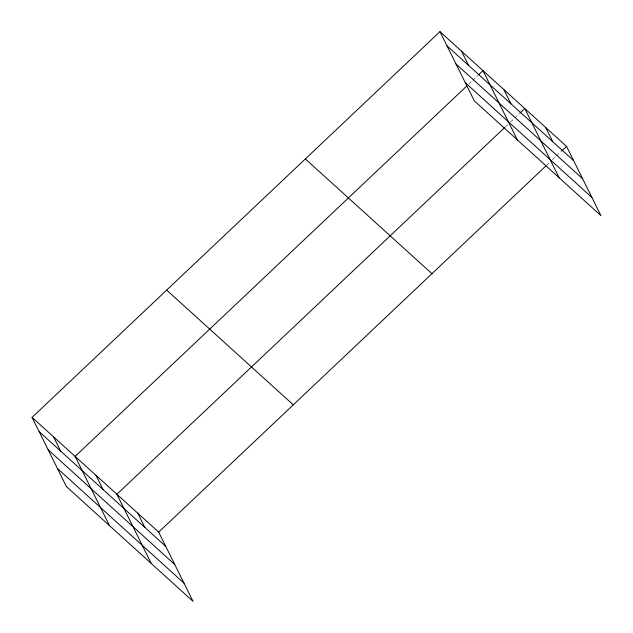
<?xml version="1.0" encoding="UTF-8"?>
<svg xmlns="http://www.w3.org/2000/svg" width="633" height="633" viewBox="0 0 633 633"><rect width="100%" height="100%" fill="white"/><g stroke="black" fill="none" stroke-linecap="round" stroke-linejoin="round"><path stroke-width="0.47" stroke-dasharray="3.17 2.37" d="M468.831 84.062L478.042 75.351M505.656 126.616L507.785 124.606M510.617 121.932L514.162 118.577M514.866 117.912L519.115 113.893M546.73 165.158L549.563 162.475M552.403 159.793L555.94 156.446M556.652 155.773L560.901 151.754"/><path stroke-width="0.95" d="M32.069 417.384L158.685 532.131L193.041 601.35L66.433 486.603L32.069 417.384L439.959 31.65L566.567 146.397L600.931 215.616L474.315 100.869L439.959 31.65M466.711 86.072L75.121 456.393L109.477 525.619M478.754 74.686L483.003 70.667L517.367 139.885M504.952 127.288L116.899 494.262L151.263 563.481M519.828 113.22L524.789 108.528L559.145 177.754M158.685 532.131L546.026 165.822M561.606 151.089L566.567 146.397M447.017 45.877L573.633 160.624M456.029 64.028L582.637 178.775M465.31 82.725L591.918 197.472M305.351 158.938L431.967 273.685M166.669 290.088L293.285 404.835M39.135 431.611L165.743 546.358M48.14 449.754L174.755 564.509M57.421 468.452L184.037 583.207M545.678 127.462L552.744 141.697M503.892 89.601L510.958 103.828M461.481 51.154L468.547 65.389M137.788 513.197L144.854 527.424M96.01 475.328L103.076 489.562M53.591 436.889L60.657 451.115"/></g></svg>
